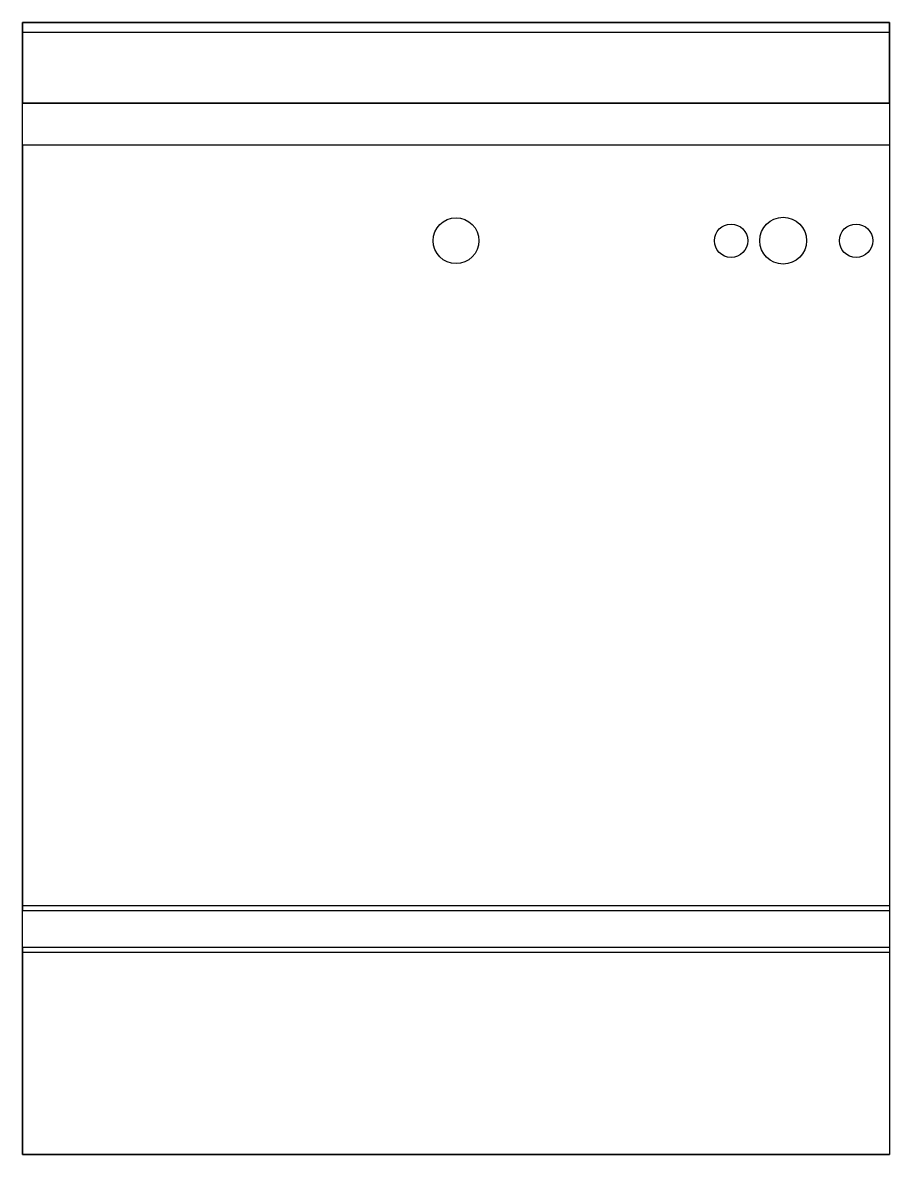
# Model space of a CAD drawing. Header units: millimetres. Extents: x 455 to 871, y 660 to 1204.
import ezdxf

# ---------------------------------------------------------------- set-up
doc = ezdxf.new("R2010")
doc.units = ezdxf.units.MM
doc.header["$MEASUREMENT"] = 0
doc.layers.add('Default', color=18, linetype='Continuous', true_color=0x000000)
doc.layers.add('Make2D$visible$lines', color=18, linetype='Continuous', true_color=0x000000)

msp = doc.modelspace()

# ---------------------------------------------------------------- linework, layer by layer
at = {"layer": 'Default'}
for points in [[(454.81, 1203.64), (870.82, 1203.64), (870.82, 660.24), (454.81, 660.24), (454.81, 1203.64)], [(454.81, 1203.64), (454.81, 1164.94), (870.82, 1164.94), (870.82, 1203.64), (454.81, 1203.64)]]:
    msp.add_lwpolyline(points, dxfattribs=at)
for centre, radius in [((662.82, 1098.94), 11), ((819.82, 1098.94), 11.25), ((794.82, 1098.94), 8), ((854.82, 1098.94), 8)]:
    msp.add_circle(centre, radius, dxfattribs=at)
at = {"layer": 'Make2D$visible$lines'}
for p, q in [((454.81, 1198.98), (454.81, 1203.64)), ((870.82, 1203.64), (454.81, 1203.64)), ((870.82, 1198.98), (870.82, 1203.64)), ((454.81, 1164.94), (454.81, 1198.98)), ((870.82, 1198.98), (454.81, 1198.98)), ((870.82, 1164.94), (870.82, 1198.98)), ((870.82, 1164.94), (454.81, 1164.94)), ((454.81, 1144.94), (870.82, 1144.94)), ((454.81, 1144.94), (454.81, 779.72)), ((870.82, 1144.94), (870.82, 779.72)), ((454.81, 779.72), (454.81, 777.36)), ((454.81, 779.72), (870.82, 779.72)), ((454.81, 777.36), (870.82, 777.36)), ((870.82, 779.72), (870.82, 777.36)), ((454.81, 759.72), (870.82, 759.72)), ((454.81, 759.72), (454.81, 757.36)), ((454.81, 757.36), (454.81, 660.24)), ((454.81, 757.36), (870.82, 757.36)), ((870.82, 759.72), (870.82, 757.36)), ((870.82, 757.36), (870.82, 660.24)), ((454.81, 660.24), (870.82, 660.24))]:
    msp.add_line(p, q, dxfattribs=at)

doc.saveas('drawing.dxf')
